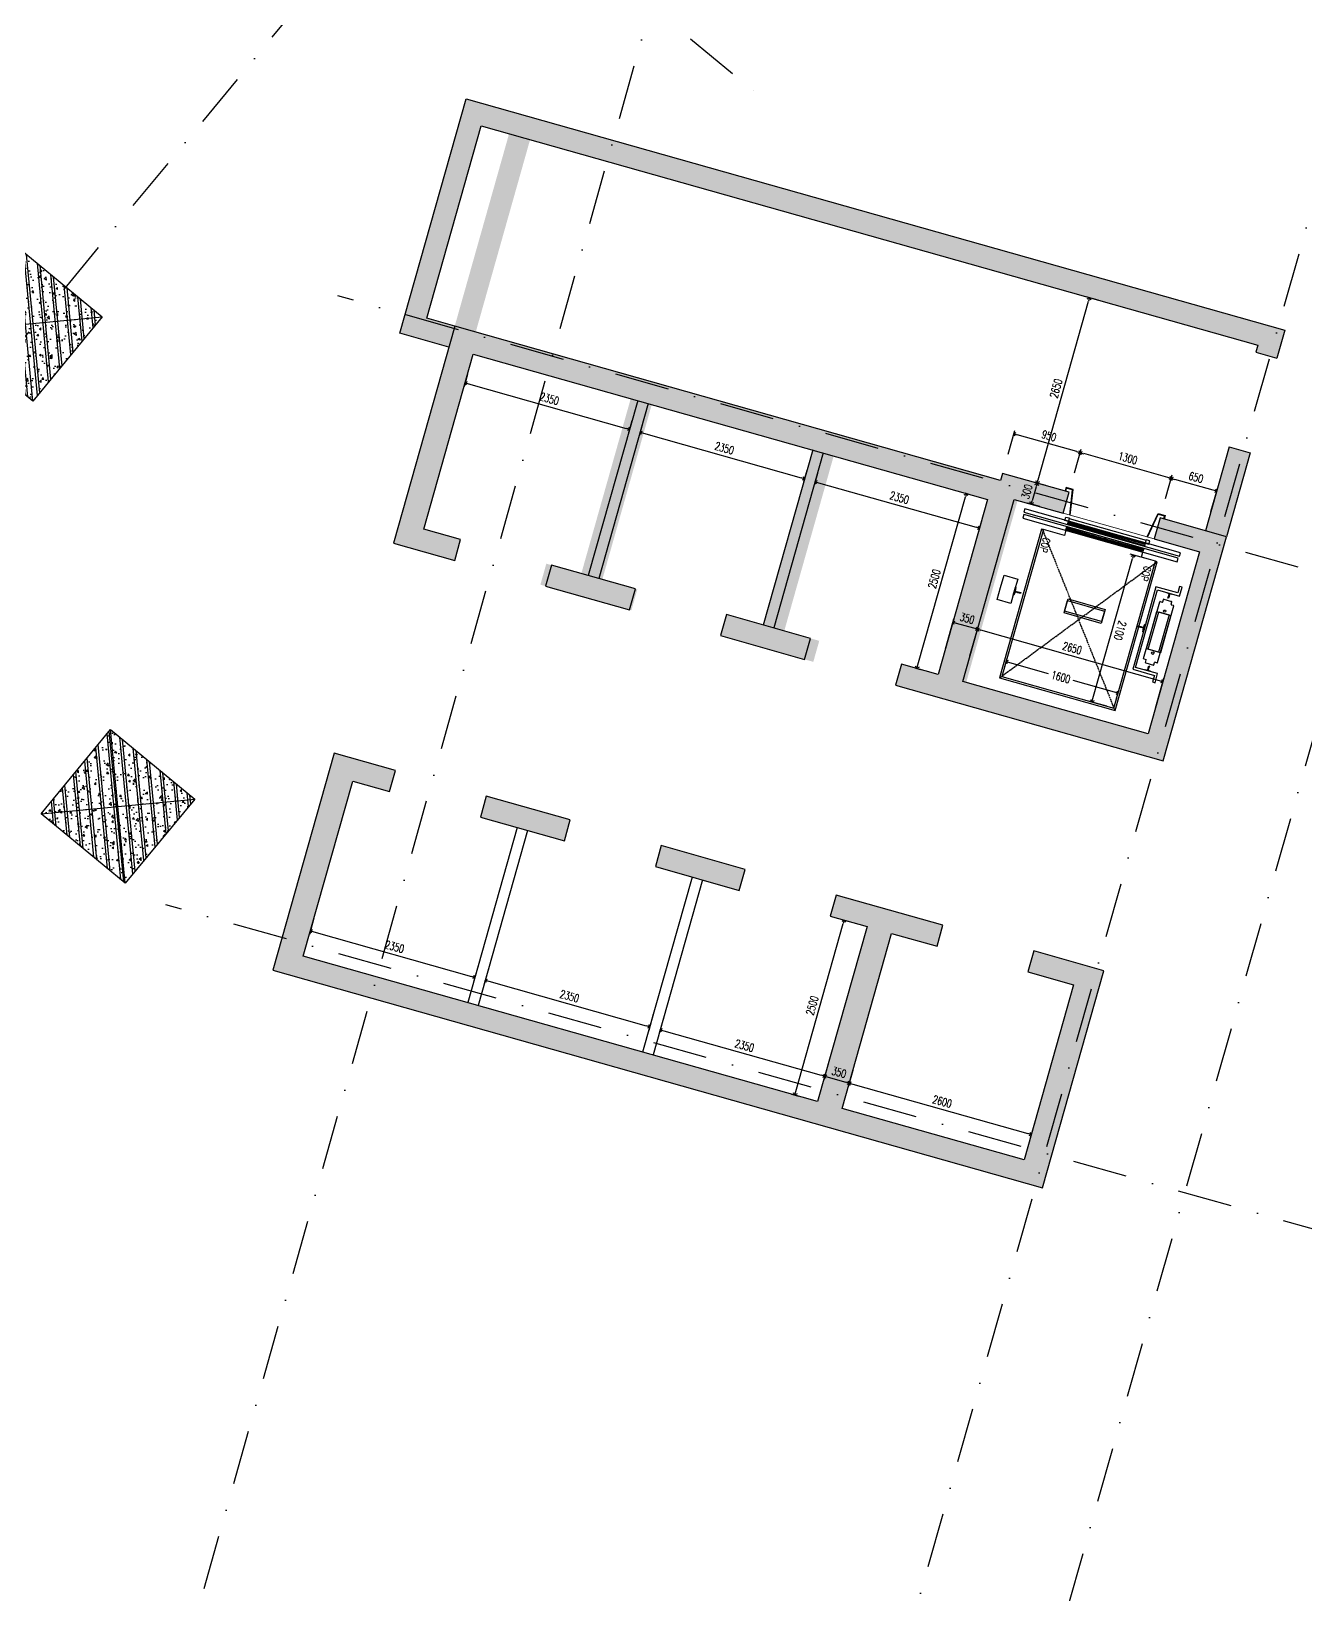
# Model space of a CAD drawing. Header units: millimetres. Extents: x -1283650 to 1283415, y -588847 to 435139.
# Drawn here: x -63364 to -45838, y 86810 to 108302 of the extents above; entities that cross this region are included whole.
import ezdxf
from ezdxf.enums import TextEntityAlignment as Align

# ---------------------------------------------------------------- set-up
doc = ezdxf.new("R2010")
doc.units = ezdxf.units.MM
doc.header["$MEASUREMENT"] = 0
for name, pattern in [('ACAD_ISO02W100', [15, 12, -3]), ('DASHDOT', [1, 0.5, -0.25, 0, -0.25]), ('HIDDEN', [0.375, 0.25, -0.125])]:
    doc.linetypes.add(name, pattern=pattern)
doc.layers.get('Defpoints').update_dxf_attribs({"color": 5})
for name, color, linetype in [('KC-Betong', 6, 'Continuous'), ('KT-Luoi truc South Tower', 8, 'DASHDOT'), ('KT-Noi that', 36, 'Continuous'), ('KT-Thay', 7, 'Continuous'), ('ST_MBDV Cot vach 220805$0$AUDIT_I_220805193045-1', 50, 'Continuous'), ('thang may block', 36, 'Continuous')]:
    doc.layers.add(name, color=color, linetype=linetype)
doc.layers.add('KT-Net manh', color=251, linetype='Continuous', lineweight=13)
doc.layers.add('KT-Vat lieu', color=250, linetype='Continuous', lineweight=9)
doc.styles.add('ROMANS', font='ROMANS.SHX')
doc.styles.add('xref.N.Cot vach tang N2$0$DIM', font='vnsimli.shx', dxfattribs={"width": 0.7})
doc.dimstyles.new('xref.N.Cot vach tang N2$0$CCU 1-100 A1', dxfattribs={"dimscale": 100, "dimtxt": 2.2, "dimasz": 1, "dimexe": 1, "dimexo": 0, "dimgap": 1, "dimtad": 1, "dimdec": 0, "dimdsep": 46, "dimtxsty": 'xref.N.Cot vach tang N2$0$DIM', "dimblk1": 'xref.N.Cot vach tang N2$0$_ARCHTICK', "dimblk2": 'xref.N.Cot vach tang N2$0$_ARCHTICK', "dimsah": 1, "dimcen": 0, "dimdle": 1, "dimclrd": 256, "dimclre": 256, "dimclrt": 31, "dimadec": 0, "dimazin": 0, "dimtfac": 1, "dimtdec": 0, "dimtix": 1, "dimtmove": 2, "dimatfit": 3, "dimldrblk": 'xref.N.Cot vach tang N2$0$_ARCHTICK', "dimfxl": 8, "dimtolj": 1, "dimarcsym": 0})
pattern_1 = [(50, (550, 1550), (286.904, -25.1), [30, -330]), (355, (550, 1550), (-55.5, 300.877), [24, -264]), (100.451, (573.9, 1547.9), (231.404, 275.776), [25.496, -280.457]), (46.184, (550, 1630), (426.896, -66.21), [45, -495]), (96.636, (585.57, 1624.5), (373.865, 389.65), [38.244, -420.685]), (351.184, (550, 1630), (373.865, 389.65), [36, -396]), (21, (590, 1610), (238.763, -161.048), [30, -330]), (326, (590, 1610), (97.326, 290.06), [24, -264]), (71.451, (609.9, 1596.58), (336.09, 129.012), [25.496, -280.457]), (37.5, (550, 1550), (4.864, 133.1575), [0, -260.8, 0, -268, 0, -265]), (7.5, (550, 1550), (105.228, 157.765), [0, -152.8, 0, -254.8, 0, -101]), (327.5, (460.8, 1550), (213.529, -9.022), [0, -100, 0, -312, 0, -414]), (317.5, (420.8, 1550), (233.274, 40.042), [0, -130, 0, -207.2, 0, -294]), (45, (550, 1550), (-120.208, 120.208), []), (45, (550, 1599), (-120.208, 120.208), [])]

# ---------------------------------------------------------------- blocks, each defined once
blk = doc.blocks.new('*U203')
h = blk.add_hatch()
h.set_pattern_fill('VATLIEU04', color=250, scale=40, style=0, pattern_type=2)
h.set_pattern_definition(pattern_1)
h.paths.add_polyline_path([(-475, -475), (1025, -475), (1025, 1025), (-475, 1025)])
at = {"color": 6, "ltscale": 0.25}
blk.add_lwpolyline([(-475, -475), (1025, -475), (1025, 1025), (-475, 1025)], close=True, dxfattribs=at)
at = {"layer": 'Defpoints', "linetype": 'ByBlock', "ltscale": 30}
for p, q in [((1025, -475), (-475, 1025)), ((-475, -475), (1025, 1025))]:
    blk.add_line(p, q, dxfattribs=at)
blk = doc.blocks.new('*U211')
h = blk.add_hatch()
h.set_pattern_fill('VATLIEU04', color=250, scale=40, style=0, pattern_type=2)
h.set_pattern_definition(pattern_1)
h.paths.add_polyline_path([(-475, -475), (1025, -475), (1025, 1025), (-475, 1025)])
at = {"color": 6, "ltscale": 0.25}
blk.add_lwpolyline([(-475, -475), (1025, -475), (1025, 1025), (-475, 1025)], close=True, dxfattribs=at)
at = {"layer": 'Defpoints', "linetype": 'ByBlock', "ltscale": 30}
for p, q in [((1025, -475), (-475, 1025)), ((-475, -475), (1025, 1025))]:
    blk.add_line(p, q, dxfattribs=at)
blk = doc.blocks.new('xref.N.Cot vach tang N2$0$_Open90')
at = {"color": 0, "linetype": 'ByBlock', "lineweight": -2}
for p, q in [((0, 0), (-1, 0)), ((-0.5, 0.5), (0, 0)), ((0, 0), (-0.5, -0.5))]:
    blk.add_line(p, q, dxfattribs=at)
blk = doc.blocks.new('*D19')
at = {"layer": 'Defpoints', "color": 0, "transparency": 16777216}
for p in [(-424, -515), (-353, -515), (-353, -2115)]:
    blk.add_point(p, dxfattribs=at)
at = {"layer": 'KT-Noi that', "color": 5, "transparency": 16777216}
for p, q in [((-353, -515), (-474, -515)), ((-424, -565), (-424, -1155)), ((-424, -2065), (-424, -1512)), ((-353, -2115), (-474, -2115))]:
    blk.add_line(p, q, dxfattribs=at)
at = {"layer": 'KT-Noi that', "color": 5, "transparency": 16777216, "xscale": 50, "yscale": 50, "zscale": 50}
for p, rotation in [((-424, -515), 90), ((-424, -2115), 270)]:
    blk.add_blockref('xref.N.Cot vach tang N2$0$_Open90', p, dxfattribs=dict(at, rotation=rotation))
at = {"layer": 'KT-Noi that', "color": 5, "transparency": 16777216, "insert": (-424, -1333), "char_height": 110, "attachment_point": 5, "rotation": 90, "style": 'xref.N.Cot vach tang N2$0$DIM'}
blk.add_mtext('\\A1;1600', dxfattribs=at)
blk = doc.blocks.new('xref.N.Cot vach tang N2$0$_ARCHTICK')
at = {"color": 0, "linetype": 'ByBlock', "const_width": 0.15}
blk.add_lwpolyline([(-0.5, -0.5), (0.5, 0.5)], dxfattribs=at)
blk = doc.blocks.new('*D20')
at = {"layer": 'Defpoints', "color": 0, "transparency": 16777216}
for p in [(-2310, -615), (-210, -615), (-2310, -827)]:
    blk.add_point(p, dxfattribs=at)
at = {"layer": 'KT-Noi that', "color": 5, "transparency": 16777216}
for p, q in [((-2310, -615), (-2310, -877)), ((-210, -615), (-210, -877)), ((-260, -827), (-2260, -827))]:
    blk.add_line(p, q, dxfattribs=at)
at = {"layer": 'KT-Noi that', "color": 5, "transparency": 16777216, "xscale": 50, "yscale": 50, "zscale": 50, "rotation": 180.0000000004168}
blk.add_blockref('xref.N.Cot vach tang N2$0$_Open90', (-2310, -827), dxfattribs=at)
at = {"layer": 'KT-Noi that', "color": 5, "transparency": 16777216, "xscale": 50, "yscale": 50, "zscale": 50}
blk.add_blockref('xref.N.Cot vach tang N2$0$_Open90', (-210, -827), dxfattribs=at)
at = {"layer": 'KT-Noi that', "color": 5, "transparency": 16777216, "insert": (-1260, -722), "char_height": 110, "attachment_point": 5, "style": 'xref.N.Cot vach tang N2$0$DIM'}
blk.add_mtext('\\A1;2100', dxfattribs=at)
blk = doc.blocks.new('*D361')
at = {"layer": 'Defpoints', "color": 5, "transparency": 16777216}
for p, q in [((-50456, 99715), (-50339, 100130)), ((-47851, 99374), (-50305, 100068)), ((-47906, 98995), (-47789, 99409))]:
    blk.add_line(p, q, dxfattribs=at)
at = {"layer": 'Defpoints', "color": 0, "transparency": 16777216}
for p in [(-50353, 100081), (-50456, 99715), (-47906, 98995)]:
    blk.add_point(p, dxfattribs=at)
at = {"layer": 'Defpoints', "color": 5, "transparency": 16777216, "xscale": 50, "yscale": 50, "zscale": 50}
for p, rotation in [((-50353, 100081), 164.2212266760488), ((-47803, 99361), 344.2212266760487)]:
    blk.add_blockref('xref.N.Cot vach tang N2$0$_Open90', p, dxfattribs=dict(at, rotation=rotation))
at = {"layer": 'Defpoints', "color": 5, "transparency": 16777216, "insert": (-49049, 99822), "char_height": 110, "attachment_point": 5, "rotation": 344.2212, "style": 'xref.N.Cot vach tang N2$0$DIM'}
blk.add_mtext('\\A1;2650', dxfattribs=at)
blk = doc.blocks.new('*D362')
at = {"layer": 'Defpoints', "color": 5, "transparency": 16777216}
for p, q in [((-50793, 99811), (-50676, 100225)), ((-50401, 100095), (-50641, 100163)), ((-50456, 99715), (-50339, 100130))]:
    blk.add_line(p, q, dxfattribs=at)
at = {"layer": 'Defpoints', "color": 0, "transparency": 16777216}
for p in [(-50690, 100177), (-50793, 99811), (-50456, 99715)]:
    blk.add_point(p, dxfattribs=at)
at = {"layer": 'Defpoints', "color": 5, "transparency": 16777216, "xscale": 50, "yscale": 50, "zscale": 50}
for p, rotation in [((-50690, 100177), 164.2212266760488), ((-50353, 100081), 344.2212266760487)]:
    blk.add_blockref('xref.N.Cot vach tang N2$0$_Open90', p, dxfattribs=dict(at, rotation=rotation))
at = {"layer": 'Defpoints', "color": 5, "transparency": 16777216, "insert": (-50493, 100230), "char_height": 110, "attachment_point": 5, "rotation": 344.2212, "style": 'xref.N.Cot vach tang N2$0$DIM'}
blk.add_mtext('\\A1;350', dxfattribs=at)
blk = doc.blocks.new('*D363')
at = {"layer": 'Defpoints', "color": 5, "transparency": 16777216}
for p, q in [((-49932, 102490), (-49840, 102816)), ((-48987, 102523), (-49805, 102754)), ((-49018, 102232), (-48926, 102557))]:
    blk.add_line(p, q, dxfattribs=at)
at = {"layer": 'Defpoints', "color": 0, "transparency": 16777216}
for p in [(-49853, 102768), (-49932, 102490), (-49018, 102232)]:
    blk.add_point(p, dxfattribs=at)
at = {"layer": 'Defpoints', "color": 5, "transparency": 16777216, "xscale": 50, "yscale": 50, "zscale": 50}
for p, rotation in [((-49853, 102768), 164.2212266824888), ((-48939, 102509), 344.2212266824889)]:
    blk.add_blockref('xref.N.Cot vach tang N2$0$_Open90', p, dxfattribs=dict(at, rotation=rotation))
at = {"layer": 'Defpoints', "color": 5, "transparency": 16777216, "insert": (-49368, 102740), "char_height": 110, "attachment_point": 5, "rotation": 344.2212, "style": 'xref.N.Cot vach tang N2$0$DIM'}
blk.add_mtext('\\A1;950', dxfattribs=at)
blk = doc.blocks.new('*D364')
at = {"layer": 'Defpoints', "color": 5, "transparency": 16777216}
for p, q in [((-49518, 102138), (-48825, 104592)), ((-48691, 104606), (-48859, 104653)), ((-49412, 102056), (-49580, 102103))]:
    blk.add_line(p, q, dxfattribs=at)
at = {"layer": 'Defpoints', "color": 0, "transparency": 16777216}
for p in [(-48811, 104640), (-48691, 104606), (-49412, 102056)]:
    blk.add_point(p, dxfattribs=at)
at = {"layer": 'Defpoints', "color": 5, "transparency": 16777216, "xscale": 50, "yscale": 50, "zscale": 50}
for p, rotation in [((-48811, 104640), 74.22122668242307), ((-49532, 102090), 254.221226682423)]:
    blk.add_blockref('xref.N.Cot vach tang N2$0$_Open90', p, dxfattribs=dict(at, rotation=rotation))
at = {"layer": 'Defpoints', "color": 5, "transparency": 16777216, "insert": (-49272, 103393), "char_height": 110, "attachment_point": 5, "rotation": 74.2212, "style": 'xref.N.Cot vach tang N2$0$DIM'}
blk.add_mtext('\\A1;2650', dxfattribs=at)
blk = doc.blocks.new('*D296')
at = {"layer": 'Defpoints', "color": 5, "transparency": 16777216}
for p, q in [((-49412, 102056), (-49580, 102103)), ((-49545, 102041), (-49600, 101849)), ((-49493, 101767), (-49661, 101814))]:
    blk.add_line(p, q, dxfattribs=at)
at = {"layer": 'Defpoints', "color": 0, "transparency": 16777216}
for p in [(-49412, 102056), (-49613, 101801), (-49493, 101767)]:
    blk.add_point(p, dxfattribs=at)
at = {"layer": 'Defpoints', "color": 5, "transparency": 16777216, "xscale": 50, "yscale": 50, "zscale": 50}
for p, rotation in [((-49532, 102090), 74.22122668242307), ((-49613, 101801), 254.221226682423)]:
    blk.add_blockref('xref.N.Cot vach tang N2$0$_Open90', p, dxfattribs=dict(at, rotation=rotation))
at = {"layer": 'Defpoints', "color": 5, "transparency": 16777216, "insert": (-49673, 101974), "char_height": 110, "attachment_point": 5, "rotation": 74.2212, "style": 'xref.N.Cot vach tang N2$0$DIM'}
blk.add_mtext('\\A1;300', dxfattribs=at)
blk = doc.blocks.new('*D297')
at = {"layer": 'Defpoints', "color": 5, "transparency": 16777216}
for p, q in [((-47767, 101878), (-47675, 102204)), ((-47111, 101993), (-47640, 102142)), ((-47141, 101701), (-47049, 102027))]:
    blk.add_line(p, q, dxfattribs=at)
at = {"layer": 'Defpoints', "color": 0, "transparency": 16777216}
for p in [(-47688, 102156), (-47767, 101878), (-47141, 101701)]:
    blk.add_point(p, dxfattribs=at)
at = {"layer": 'Defpoints', "color": 5, "transparency": 16777216, "xscale": 50, "yscale": 50, "zscale": 50}
for p, rotation in [((-47688, 102156), 164.2212266824888), ((-47063, 101979), 344.2212266824889)]:
    blk.add_blockref('xref.N.Cot vach tang N2$0$_Open90', p, dxfattribs=dict(at, rotation=rotation))
at = {"layer": 'Defpoints', "color": 5, "transparency": 16777216, "insert": (-47347, 102169), "char_height": 110, "attachment_point": 5, "rotation": 344.2212, "style": 'xref.N.Cot vach tang N2$0$DIM'}
blk.add_mtext('\\A1;650', dxfattribs=at)
blk = doc.blocks.new('*D298')
at = {"layer": 'Defpoints', "color": 5, "transparency": 16777216}
for p, q in [((-49018, 102232), (-48926, 102557)), ((-47736, 102169), (-48891, 102496)), ((-47767, 101878), (-47675, 102204))]:
    blk.add_line(p, q, dxfattribs=at)
at = {"layer": 'Defpoints', "color": 0, "transparency": 16777216}
for p in [(-48939, 102509), (-49018, 102232), (-47767, 101878)]:
    blk.add_point(p, dxfattribs=at)
at = {"layer": 'Defpoints', "color": 5, "transparency": 16777216, "xscale": 50, "yscale": 50, "zscale": 50}
for p, rotation in [((-48939, 102509), 164.2212266824888), ((-47688, 102156), 344.2212266824889)]:
    blk.add_blockref('xref.N.Cot vach tang N2$0$_Open90', p, dxfattribs=dict(at, rotation=rotation))
at = {"layer": 'Defpoints', "color": 5, "transparency": 16777216, "insert": (-48285, 102434), "char_height": 110, "attachment_point": 5, "rotation": 344.2212, "style": 'xref.N.Cot vach tang N2$0$DIM'}
blk.add_mtext('\\A1;1300', dxfattribs=at)
blk = doc.blocks.new('*D386')
at = {"layer": 'Defpoints', "color": 5, "transparency": 16777216}
for p, q in [((-59477, 96108), (-59539, 95887)), ((-59478, 95922), (-57312, 95310)), ((-57215, 95469), (-57278, 95248))]:
    blk.add_line(p, q, dxfattribs=at)
at = {"layer": 'Defpoints', "color": 0, "transparency": 16777216}
for p in [(-59477, 96108), (-57215, 95469), (-57264, 95296)]:
    blk.add_point(p, dxfattribs=at)
at = {"layer": 'Defpoints', "color": 5, "transparency": 16777216, "xscale": 50, "yscale": 50, "zscale": 50}
for p, rotation in [((-59526, 95935), 164.2212196862872), ((-57264, 95296), 344.2212196862872)]:
    blk.add_blockref('xref.N.Cot vach tang N2$0$_Open90', p, dxfattribs=dict(at, rotation=rotation))
at = {"layer": 'Defpoints', "color": 5, "transparency": 16777216, "insert": (-58367, 95717), "char_height": 110, "attachment_point": 5, "rotation": 344.2212, "style": 'xref.N.Cot vach tang N2$0$DIM'}
blk.add_mtext('\\A1;2350', dxfattribs=at)
blk = doc.blocks.new('*D387')
at = {"layer": 'Defpoints', "color": 5, "transparency": 16777216}
for p, q in [((-57071, 95429), (-57134, 95207)), ((-57072, 95242), (-54907, 94630)), ((-54810, 94789), (-54872, 94568))]:
    blk.add_line(p, q, dxfattribs=at)
at = {"layer": 'Defpoints', "color": 0, "transparency": 16777216}
for p in [(-57071, 95429), (-54810, 94789), (-54859, 94617)]:
    blk.add_point(p, dxfattribs=at)
at = {"layer": 'Defpoints', "color": 5, "transparency": 16777216, "xscale": 50, "yscale": 50, "zscale": 50}
for p, rotation in [((-57120, 95256), 164.2212196850443), ((-54859, 94617), 344.2212196850443)]:
    blk.add_blockref('xref.N.Cot vach tang N2$0$_Open90', p, dxfattribs=dict(at, rotation=rotation))
at = {"layer": 'Defpoints', "color": 5, "transparency": 16777216, "insert": (-55961, 95037), "char_height": 110, "attachment_point": 5, "rotation": 344.2212, "style": 'xref.N.Cot vach tang N2$0$DIM'}
blk.add_mtext('\\A1;2350', dxfattribs=at)
blk = doc.blocks.new('*D388')
at = {"layer": 'Defpoints', "color": 5, "transparency": 16777216}
for p, q in [((-54665, 94749), (-54728, 94528)), ((-54666, 94562), (-52501, 93950)), ((-52404, 94110), (-52466, 93889))]:
    blk.add_line(p, q, dxfattribs=at)
at = {"layer": 'Defpoints', "color": 0, "transparency": 16777216}
for p in [(-54665, 94749), (-52453, 93937), (-52404, 94110)]:
    blk.add_point(p, dxfattribs=at)
at = {"layer": 'Defpoints', "color": 5, "transparency": 16777216, "xscale": 50, "yscale": 50, "zscale": 50}
for p, rotation in [((-54714, 94576), 164.2212196850443), ((-52453, 93937), 344.2212196850443)]:
    blk.add_blockref('xref.N.Cot vach tang N2$0$_Open90', p, dxfattribs=dict(at, rotation=rotation))
at = {"layer": 'Defpoints', "color": 5, "transparency": 16777216, "insert": (-53555, 94357), "char_height": 110, "attachment_point": 5, "rotation": 344.2212, "style": 'xref.N.Cot vach tang N2$0$DIM'}
blk.add_mtext('\\A1;2350', dxfattribs=at)
blk = doc.blocks.new('*D389')
at = {"layer": 'Defpoints', "color": 5, "transparency": 16777216}
for p, q in [((-52404, 94110), (-52466, 93889)), ((-52405, 93923), (-52164, 93855)), ((-52067, 94015), (-52130, 93793))]:
    blk.add_line(p, q, dxfattribs=at)
at = {"layer": 'Defpoints', "color": 0, "transparency": 16777216}
for p in [(-52404, 94110), (-52067, 94015), (-52116, 93842)]:
    blk.add_point(p, dxfattribs=at)
at = {"layer": 'Defpoints', "color": 5, "transparency": 16777216, "xscale": 50, "yscale": 50, "zscale": 50}
for p, rotation in [((-52453, 93937), 164.2212196850443), ((-52116, 93842), 344.2212196850443)]:
    blk.add_blockref('xref.N.Cot vach tang N2$0$_Open90', p, dxfattribs=dict(at, rotation=rotation))
at = {"layer": 'Defpoints', "color": 5, "transparency": 16777216, "insert": (-52256, 93990), "char_height": 110, "attachment_point": 5, "rotation": 344.2212, "style": 'xref.N.Cot vach tang N2$0$DIM'}
blk.add_mtext('\\A1;350', dxfattribs=at)
blk = doc.blocks.new('*D390')
at = {"layer": 'Defpoints', "color": 5, "transparency": 16777216}
for p, q in [((-52067, 94015), (-52130, 93793)), ((-52068, 93828), (-49662, 93148)), ((-49565, 93307), (-49628, 93086))]:
    blk.add_line(p, q, dxfattribs=at)
at = {"layer": 'Defpoints', "color": 0, "transparency": 16777216}
for p in [(-52067, 94015), (-49565, 93307), (-49614, 93135)]:
    blk.add_point(p, dxfattribs=at)
at = {"layer": 'Defpoints', "color": 5, "transparency": 16777216, "xscale": 50, "yscale": 50, "zscale": 50}
for p, rotation in [((-52116, 93842), 164.2212196850443), ((-49614, 93135), 344.2212196850443)]:
    blk.add_blockref('xref.N.Cot vach tang N2$0$_Open90', p, dxfattribs=dict(at, rotation=rotation))
at = {"layer": 'Defpoints', "color": 5, "transparency": 16777216, "insert": (-50836, 93589), "char_height": 110, "attachment_point": 5, "rotation": 344.2212, "style": 'xref.N.Cot vach tang N2$0$DIM'}
blk.add_mtext('\\A1;2600', dxfattribs=at)
blk = doc.blocks.new('*D391')
at = {"layer": 'Defpoints', "color": 5, "transparency": 16777216}
for p, q in [((-52229, 96097), (-52135, 96071)), ((-52850, 93727), (-52197, 96036)), ((-52909, 93691), (-52815, 93665))]:
    blk.add_line(p, q, dxfattribs=at)
at = {"layer": 'Defpoints', "color": 0, "transparency": 16777216}
for p in [(-52229, 96097), (-52184, 96084), (-52909, 93691)]:
    blk.add_point(p, dxfattribs=at)
at = {"layer": 'Defpoints', "color": 5, "transparency": 16777216, "xscale": 50, "yscale": 50, "zscale": 50}
for p, rotation in [((-52184, 96084), 74.22121954764907), ((-52863, 93679), 254.2212195476491)]:
    blk.add_blockref('xref.N.Cot vach tang N2$0$_Open90', p, dxfattribs=dict(at, rotation=rotation))
at = {"layer": 'Defpoints', "color": 5, "transparency": 16777216, "insert": (-52625, 94910), "char_height": 110, "attachment_point": 5, "rotation": 74.2212, "style": 'xref.N.Cot vach tang N2$0$DIM'}
blk.add_mtext('\\A1;2500', dxfattribs=at)
blk = doc.blocks.new('*D392')
at = {"layer": 'Defpoints', "color": 5, "transparency": 16777216}
for p, q in [((-51172, 99591), (-50519, 101901)), ((-50525, 101955), (-50457, 101935)), ((-51205, 99549), (-51137, 99530))]:
    blk.add_line(p, q, dxfattribs=at)
at = {"layer": 'Defpoints', "color": 0, "transparency": 16777216}
for p in [(-50525, 101955), (-50505, 101949), (-51205, 99549)]:
    blk.add_point(p, dxfattribs=at)
at = {"layer": 'Defpoints', "color": 5, "transparency": 16777216, "xscale": 50, "yscale": 50, "zscale": 50}
for p, rotation in [((-50505, 101949), 74.2212204071549), ((-51185, 99543), 254.2212204071549)]:
    blk.add_blockref('xref.N.Cot vach tang N2$0$_Open90', p, dxfattribs=dict(at, rotation=rotation))
at = {"layer": 'Defpoints', "color": 5, "transparency": 16777216, "insert": (-50946, 100775), "char_height": 110, "attachment_point": 5, "rotation": 74.2212, "style": 'xref.N.Cot vach tang N2$0$DIM'}
blk.add_mtext('\\A1;2500', dxfattribs=at)
blk = doc.blocks.new('*D393')
at = {"layer": 'Defpoints', "color": 5, "transparency": 16777216}
for p, q in [((-52553, 102225), (-52599, 102061)), ((-52537, 102096), (-50372, 101484)), ((-50291, 101586), (-50338, 101422))]:
    blk.add_line(p, q, dxfattribs=at)
at = {"layer": 'Defpoints', "color": 0, "transparency": 16777216}
for p in [(-52553, 102225), (-50324, 101470), (-50291, 101586)]:
    blk.add_point(p, dxfattribs=at)
at = {"layer": 'Defpoints', "color": 5, "transparency": 16777216, "xscale": 50, "yscale": 50, "zscale": 50}
for p, rotation in [((-52585, 102109), 164.2212196862868), ((-50324, 101470), 344.2212196862868)]:
    blk.add_blockref('xref.N.Cot vach tang N2$0$_Open90', p, dxfattribs=dict(at, rotation=rotation))
at = {"layer": 'Defpoints', "color": 5, "transparency": 16777216, "insert": (-51426, 101891), "char_height": 110, "attachment_point": 5, "rotation": 344.2212, "style": 'xref.N.Cot vach tang N2$0$DIM'}
blk.add_mtext('\\A1;2350', dxfattribs=at)
blk = doc.blocks.new('*D394')
at = {"layer": 'Defpoints', "color": 5, "transparency": 16777216}
for p, q in [((-54959, 102904), (-55005, 102741)), ((-54943, 102775), (-52778, 102164)), ((-52697, 102265), (-52743, 102102))]:
    blk.add_line(p, q, dxfattribs=at)
at = {"layer": 'Defpoints', "color": 0, "transparency": 16777216}
for p in [(-54959, 102904), (-52730, 102150), (-52697, 102265)]:
    blk.add_point(p, dxfattribs=at)
at = {"layer": 'Defpoints', "color": 5, "transparency": 16777216, "xscale": 50, "yscale": 50, "zscale": 50}
for p, rotation in [((-54991, 102789), 164.2212196862853), ((-52730, 102150), 344.2212196862852)]:
    blk.add_blockref('xref.N.Cot vach tang N2$0$_Open90', p, dxfattribs=dict(at, rotation=rotation))
at = {"layer": 'Defpoints', "color": 5, "transparency": 16777216, "insert": (-53832, 102571), "char_height": 110, "attachment_point": 5, "rotation": 344.2212, "style": 'xref.N.Cot vach tang N2$0$DIM'}
blk.add_mtext('\\A1;2350', dxfattribs=at)
blk = doc.blocks.new('*D395')
at = {"layer": 'Defpoints', "color": 5, "transparency": 16777216}
for p, q in [((-57364, 103584), (-57411, 103421)), ((-57349, 103455), (-55184, 102843)), ((-55103, 102945), (-55149, 102782))]:
    blk.add_line(p, q, dxfattribs=at)
at = {"layer": 'Defpoints', "color": 0, "transparency": 16777216}
for p in [(-57364, 103584), (-55136, 102830), (-55103, 102945)]:
    blk.add_point(p, dxfattribs=at)
at = {"layer": 'Defpoints', "color": 5, "transparency": 16777216, "xscale": 50, "yscale": 50, "zscale": 50}
for p, rotation in [((-57397, 103469), 164.2212196862868), ((-55136, 102830), 344.2212196862868)]:
    blk.add_blockref('xref.N.Cot vach tang N2$0$_Open90', p, dxfattribs=dict(at, rotation=rotation))
at = {"layer": 'Defpoints', "color": 5, "transparency": 16777216, "insert": (-56238, 103250), "char_height": 110, "attachment_point": 5, "rotation": 344.2212, "style": 'xref.N.Cot vach tang N2$0$DIM'}
blk.add_mtext('\\A1;2350', dxfattribs=at)
blk = doc.blocks.new('TMCC')
at = {"layer": 'KT-Net manh'}
blk.add_line((-2600, -1915), (-2600, -615), dxfattribs=at)
at = {"layer": 'KT-Noi that', "linetype": 'Continuous', "ltscale": 2}
for p, q in [((-1938.3, -164.7), (-1932.3, -167.3)), ((-1938.3, -247.2), (-1938.3, -164.7)), ((-1932.3, -167.3), (-1930.1, -202.2)), ((-1930.1, -209.8), (-1932.3, -244.8)), ((-1930.1, -202.2), (-1905.4, -202.2)), ((-1905.4, -209.8), (-1930.1, -209.8)), ((-1905.4, -202.2), (-1895.4, -202)), ((-1895.4, -210.5), (-1905.4, -209.8)), ((-1895.4, -202), (-1870, -201.5)), ((-1870, -210.5), (-1895.4, -210.5)), ((-1870, -201.5), (-1870, -210.5)), ((-1839.3, -261.4), (-1839.3, -150.6)), ((-1798.8, -146), (-1834.7, -146)), ((-1794.2, -141.4), (-1794.2, -110.6)), ((-978.4, -106), (-1789.6, -106)), ((-1652, -306), (-1652, -106)), ((-1652, -106), (-1118, -106)), ((-1652, -281), (-1652, -131)), ((-1652, -131), (-1118, -131)), ((-1118, -106), (-1118, -306)), ((-1118, -131), (-1118, -281)), ((-973.8, -141.4), (-973.8, -110.6)), ((-933.9, -146), (-969.2, -146)), ((-929.3, -261.4), (-929.3, -150.6)), ((-900, -210.5), (-900, -201.5)), ((-900, -201.5), (-874.6, -201.5)), ((-874.6, -210), (-900, -210.5)), ((-874.6, -201.5), (-864.6, -202.2)), ((-864.6, -209.8), (-874.6, -210)), ((-864.6, -202.2), (-840, -202.2)), ((-840, -209.8), (-864.6, -209.8)), ((-840, -202.2), (-837.8, -167.3)), ((-837.8, -244.8), (-840, -209.8)), ((-837.8, -167.3), (-831.8, -164.7)), ((-831.8, -164.7), (-831.8, -247.2)), ((-2515, -215), (-2515, -2440)), ((-2465, -215), (-2515, -215)), ((-2465, -2440), (-2465, -215)), ((-1932.3, -244.8), (-1938.3, -247.2)), ((-1798.8, -266), (-1834.7, -266)), ((-1794.2, -301.4), (-1794.2, -270.6)), ((-978.4, -306), (-1789.6, -306)), ((-1118, -281), (-1652, -281)), ((-1118, -306), (-1652, -306)), ((-1439.5, -419), (-1442, -411)), ((-1442, -411), (-1328, -411)), ((-1390, -423), (-1439.5, -419)), ((-1390, -452), (-1390, -423)), ((-1330.5, -419), (-1380, -423)), ((-1380, -423), (-1380, -452)), ((-1328, -411), (-1330.5, -419)), ((-973.8, -301.4), (-973.8, -270.6)), ((-933.9, -266), (-969.2, -266)), ((-831.8, -247.2), (-837.8, -244.8)), ((-185, -490), (-2310, -490)), ((-2310, -490), (-2310, -515)), ((-210, -515), (-2310, -515)), ((-2310, -515), (-2310, -715)), ((-1393, -462), (-1390, -452)), ((-1393, -500), (-1393, -462)), ((-1377, -500), (-1393, -500)), ((-1380, -452), (-1377, -462)), ((-1377, -462), (-1377, -500)), ((-210, -2115), (-210, -515)), ((-185, -2140), (-185, -490)), ((-2510, -665), (-2560, -665)), ((-2560, -665), (-2560, -715)), ((-2560, -715), (-2510, -715)), ((-2555, -1815), (-2555, -715)), ((-2510, -715), (-2510, -665)), ((-2310, -715), (-2385, -715)), ((-1485, -1000), (-1285, -1000)), ((-1485, -1530), (-1485, -1000)), ((-1460, -1000), (-1310, -1000)), ((-1460, -1530), (-1460, -1000)), ((-1310, -1000), (-1310, -1530)), ((-1285, -1000), (-1285, -1530)), ((-1285, -1530), (-1485, -1530)), ((-1310, -1530), (-1460, -1530)), ((-2560, -1865), (-2560, -1815)), ((-2560, -1815), (-2510, -1815)), ((-2510, -1865), (-2560, -1865)), ((-2510, -1815), (-2510, -1865)), ((-2385, -1815), (-2310, -1815)), ((-2310, -1815), (-2310, -2115)), ((-2310, -2115), (-210, -2115)), ((-2310, -2115), (-2310, -2140)), ((-2310, -2140), (-185, -2140)), ((-1442, -2269), (-1439.5, -2261)), ((-1328, -2269), (-1442, -2269)), ((-1439.5, -2261), (-1390, -2257)), ((-1393, -2218), (-1393, -2180)), ((-1393, -2180), (-1377, -2180)), ((-1390, -2228), (-1393, -2218)), ((-1390, -2257), (-1390, -2228)), ((-1377, -2218), (-1380, -2228)), ((-1380, -2228), (-1380, -2257)), ((-1380, -2257), (-1330.5, -2261)), ((-1377, -2180), (-1377, -2218)), ((-1330.5, -2261), (-1328, -2269)), ((-2515, -2440), (-2465, -2440))]:
    blk.add_line(p, q, dxfattribs=at)
at = {"layer": 'KT-Noi that', "linetype": 'ACAD_ISO02W100', "ltscale": 2}
for p, q in [((-185, -490), (-2310, -2127.5)), ((-185, -2140), (-2310, -490))]:
    blk.add_line(p, q, dxfattribs=at)
at = {"layer": 'KT-Noi that', "linetype": 'Continuous', "ltscale": 2}
for points in [[(-1385, -411), (-796.8, -411), (-796.8, -100), (-701.8, -100), (-701.8, -65), (-831.8, -65), (-831.8, -381), (-1385, -381), (-1938.3, -381), (-1938.3, -65), (-2068.3, -65), (-2068.3, -100), (-1973.3, -100), (-1973.3, -411), (-1385, -411)], [(-2385, -2430), (-2385, -225), (-2435, -225), (-2435, -2430)], [(-2510, -715), (-2465, -715), (-2465, -1265), (-2510, -1265)], [(-2435, -715), (-2390, -715), (-2390, -1265), (-2435, -1265)], [(-2510, -1265), (-2465, -1265), (-2465, -1815), (-2510, -1815)], [(-2435, -1265), (-2390, -1265), (-2390, -1815), (-2435, -1815)], [(-1385, -2269), (-1210, -2269), (-1210, -2465), (-1385, -2465), (-1560, -2465), (-1560, -2269), (-1385, -2269)]]:
    blk.add_lwpolyline(points, close=True, dxfattribs=at)
for points in [[(-2495, -1265), (-2495, -715)], [(-2480, -1265), (-2480, -715)], [(-2420, -1265), (-2420, -715)], [(-2405, -1265), (-2405, -715)], [(-2495, -1815), (-2495, -1265)], [(-2480, -1815), (-2480, -1265)], [(-2420, -1815), (-2420, -1265)], [(-2405, -1815), (-2405, -1265)]]:
    blk.add_lwpolyline(points, dxfattribs=at)
for centre, radius in [((-1685, -206), 14.5), ((-1085, -206), 17.5)]:
    blk.add_circle(centre, radius, dxfattribs=at)
for centre, start, end in [((-1834.7, -150.6), 90, 180), ((-1798.8, -141.4), 270, 0), ((-1789.6, -110.6), 90, 180), ((-978.4, -110.6), 0, 90), ((-969.2, -141.4), 180, 270), ((-933.9, -150.6), 0, 90), ((-1834.7, -261.4), 180, 270), ((-1798.8, -270.6), 0, 90), ((-1789.6, -301.4), 180, 270), ((-978.4, -301.4), 270, 0), ((-969.2, -270.6), 90, 180), ((-933.9, -261.4), 270, 0)]:
    blk.add_arc(centre, 4.61, start, end, dxfattribs=at)
at = {"layer": 'KT-Noi that', "linetype": 'Continuous', "ltscale": 2, "style": 'ROMANS', "width": 0.75}
for p in [(-2110, -595), (-2110, -2035)]:
    blk.add_text('COP', height=100, dxfattribs=at).set_placement(p, align=Align.MIDDLE)
at = {"layer": 'KT-Noi that', "color": 5}
dim = blk.add_linear_dim(base=(-2310, -826.7), p1=(-210, -615), p2=(-2310, -615), angle=180, dimstyle='xref.N.Cot vach tang N2$0$CCU 1-100 A1', override={"dimscale": 50, "dimblk1": 'xref.N.Cot vach tang N2$0$_Open90', "dimblk2": 'xref.N.Cot vach tang N2$0$_Open90', "dimclrd": 5, "dimclre": 5, "dimclrt": 5, "dimlwd": 65535, "dimlwe": 65535}, dxfattribs=at)
dim.commit()
dim.dimension.update_dxf_attribs({"geometry": '*D20', "text_midpoint": (-1260, -721.7)})
dim = blk.add_linear_dim(base=(-424.2, -515), p1=(-353.1, -2115), p2=(-353.1, -515), angle=270, dimstyle='xref.N.Cot vach tang N2$0$CCU 1-100 A1', override={"dimscale": 50, "dimblk1": 'xref.N.Cot vach tang N2$0$_Open90', "dimblk2": 'xref.N.Cot vach tang N2$0$_Open90', "dimclrd": 5, "dimclre": 5, "dimclrt": 5, "dimlwd": 65535, "dimlwe": 65535}, dxfattribs=at)
dim.commit()
dim.dimension.update_dxf_attribs({"geometry": '*D19', "text_midpoint": (-424.2, -1333.3), "dimtype": 128})

msp = doc.modelspace()

# ---------------------------------------------------------------- hatches: boundary and pattern name
at = {"layer": 'KT-Vat lieu'}
h = msp.add_hatch(dxfattribs=at)
h.set_pattern_fill('BTCT', color=256, scale=40)
h.set_pattern_definition([(50, (0, 0), (286.90407, -25.10085), [30, -330]), (355, (0, 0), (-55.5005, 300.87685), [24, -264]), (100.4514, (23.9, -2.1), (231.40375, 275.7758), [25.4961, -280.45684]), (46.1842, (0, 80), (426.8964, -66.2076), [45, -495]), (96.6356, (35.57, 74.5), (373.8651, 389.6471), [38.2441, -420.6852]), (351.1842, (0, 80), (373.8648, 389.6474), [36, -396]), (21, (40, 60), (238.7628, -161.04756), [30, -330]), (326, (40, 60), (97.3261, 290.06), [24, -264]), (71.4514, (59.9, 46.58), (336.08905, 129.0122), [25.4961, -280.45684]), (37.5, (0, 0), (4.86394, 133.15754), [0, -260.8, 0, -268, 0, -265]), (7.5, (0, 0), (105.22781, 157.76468), [0, -152.8, 0, -254.8, 0, -101]), (327.5, (-89.2, 0), (213.52897, -9.02195), [0, -100, 0, -312, 0, -414]), (317.5, (-129.2, 0), (233.27447, 40.042), [0, -130, 0, -207.2, 0, -294]), (45, (0, 0), (-106.06602, 106.06602), []), (45, (70.71, 0), (-106.06602, 106.06602), [])])
h.paths.add_polyline_path([(-58295.6, 104150.3), (-57384.7, 107374.1), (-46125.5, 104192.6), (-46234.3, 103807.7), (-46523, 103889.2), (-46495.8, 103985.5), (-57177.6, 107003.8), (-57925.3, 104357.4), (-57540.4, 104248.7), (-57622, 103960)])
h.paths.add_polyline_path([(-46601.4, 102508.5), (-46927.7, 101353.7), (-47216.4, 101435.3), (-46890.1, 102590.1)])
h = msp.add_hatch(dxfattribs=at)
h.set_pattern_fill('BTCT', color=256, scale=40)
h.set_pattern_definition([(50, (0, -1e-11), (286.90407, -25.10085), [30, -330]), (355, (0, -1e-11), (-55.5005, 300.87685), [24, -264]), (100.4514, (23.9, -2.1), (231.40375, 275.7758), [25.4961, -280.45684]), (46.1842, (0, 80), (426.8964, -66.2076), [45, -495]), (96.6356, (35.57, 74.5), (373.8651, 389.6471), [38.2441, -420.6852]), (351.1842, (0, 80), (373.8648, 389.6474), [36, -396]), (21, (40, 60), (238.7628, -161.04756), [30, -330]), (326, (40, 60), (97.3261, 290.06), [24, -264]), (71.4514, (59.9, 46.58), (336.08905, 129.0122), [25.4961, -280.45684]), (37.5, (0, -1e-11), (4.86394, 133.15754), [0, -260.8, 0, -268, 0, -265]), (7.5, (0, -1e-11), (105.22781, 157.76468), [0, -152.8, 0, -254.8, 0, -101]), (327.5, (-89.2, -1e-11), (213.52897, -9.02195), [0, -100, 0, -312, 0, -414]), (317.5, (-129.2, -1e-11), (233.27447, 40.042), [0, -130, 0, -207.2, 0, -294]), (45, (0, -1e-11), (-106.06602, 106.06602), []), (45, (70.71, -1e-11), (-106.06602, 106.06602), [])])
h.paths.add_polyline_path([(-47797.9, 98274.3), (-46927.7, 101353.7), (-47841.9, 101612.1), (-47923.5, 101323.4), (-47298, 101146.6), (-48005, 98644.6), (-50555.1, 99365.2), (-49848.1, 101867.2), (-49174.5, 101676.9), (-49092.9, 101965.6), (-50007.1, 102223.9), (-50034.3, 102127.7), (-57540.4, 104248.7), (-58383.4, 101265.5), (-57541.3, 101027.6), (-57459.8, 101316.2), (-57965, 101459), (-57285.2, 103864.8), (-50212.1, 101866.2), (-50891.9, 99460.4), (-51397.2, 99603.1), (-51478.7, 99314.4)])
h.paths.add_polyline_path([(-49032, 95193.8), (-49711.8, 92788.1), (-52213.9, 93495.1), (-51534.1, 95900.9), (-50908.6, 95724.1), (-50827, 96012.8), (-52294.5, 96427.5), (-52376.1, 96138.8), (-51870.9, 95996), (-52550.7, 93590.2), (-59623.7, 95588.9), (-58943.9, 97994.7), (-58438.7, 97851.9), (-58357.1, 98140.6), (-59199.2, 98378.5), (-60042.1, 95395.3), (-49456.6, 92404.2), (-48613.6, 95387.4), (-49576, 95659.3), (-49657.5, 95370.6)])
h.paths.add_polyline_path([(-53802.9, 100282.9), (-53884.5, 99994.2), (-52729.7, 99667.9), (-52648.2, 99956.6)], flags=17)
h.paths.add_polyline_path([(-55135.5, 100347.7), (-55054, 100636.4), (-56208.7, 100962.7), (-56290.3, 100674.1)], flags=17)
h.paths.add_polyline_path([(-56032.9, 97172.1), (-55951.3, 97460.8), (-57106.1, 97787.1), (-57187.7, 97498.4)], flags=17)
h.paths.add_polyline_path([(-53627.1, 96492.3), (-53545.5, 96781), (-54700.3, 97107.3), (-54781.9, 96818.6)], flags=17)
at = {"layer": 'ST_MBDV Cot vach 220805$0$AUDIT_I_220805193045-1'}
h = msp.add_hatch(dxfattribs=at)
h.set_pattern_fill('ANSI31', color=256)
h.set_pattern_definition([(29.2212204, (-58392.95647, 101231.61018), (-0.0610228658, 0.1090926664), [])])
edge = h.paths.add_edge_path()
edge.add_line((-56711.1, 107183.8), (-58383.4, 101265.5))
edge.add_line((-58383.4, 101265.5), (-57613.5, 101048))
edge.add_line((-57613.5, 101048), (-57532, 101336.6))
edge.add_line((-57532, 101336.6), (-58013.1, 101472.6))
edge.add_line((-58013.1, 101472.6), (-57333.3, 103878.4))
edge.add_line((-57333.3, 103878.4), (-55120, 103253))
edge.add_line((-55120, 103253), (-55799.8, 100847.2))
edge.add_line((-55799.8, 100847.2), (-56280.9, 100983.1))
edge.add_line((-56280.9, 100983.1), (-56362.5, 100694.5))
edge.add_line((-56362.5, 100694.5), (-55111.5, 100340.9))
edge.add_line((-55111.5, 100340.9), (-55029.9, 100629.6))
edge.add_line((-55029.9, 100629.6), (-55511.1, 100765.6))
edge.add_line((-55511.1, 100765.6), (-54831.3, 103171.4))
edge.add_line((-54831.3, 103171.4), (-52617.9, 102546))
edge.add_line((-52617.9, 102546), (-53297.7, 100140.2))
edge.add_line((-53297.7, 100140.2), (-53778.9, 100276.1))
edge.add_line((-53778.9, 100276.1), (-53860.5, 99987.4))
edge.add_line((-53860.5, 99987.4), (-52609.5, 99633.9))
edge.add_line((-52609.5, 99633.9), (-52527.9, 99922.6))
edge.add_line((-52527.9, 99922.6), (-53009.1, 100058.6))
edge.add_line((-53009.1, 100058.6), (-52329.2, 102464.4))
edge.add_line((-52329.2, 102464.4), (-50115.9, 101839))
edge.add_line((-50115.9, 101839), (-50795.7, 99433.2))
edge.add_line((-50795.7, 99433.2), (-51276.9, 99569.1))
edge.add_line((-51276.9, 99569.1), (-51358.5, 99280.4))
edge.add_line((-51358.5, 99280.4), (-47797.9, 98274.3))
edge.add_line((-47797.9, 98274.3), (-46601.4, 102508.5))
edge.add_line((-46601.4, 102508.5), (-46890.1, 102590.1))
edge.add_line((-46890.1, 102590.1), (-47216.4, 101435.3))
edge.add_line((-47216.4, 101435.3), (-47841.9, 101612.1))
edge.add_line((-47841.9, 101612.1), (-47923.5, 101323.4))
edge.add_line((-47923.5, 101323.4), (-47298, 101146.6))
edge.add_line((-47298, 101146.6), (-48005, 98644.6))
edge.add_line((-48005, 98644.6), (-50507, 99351.6))
edge.add_line((-50507, 99351.6), (-49800, 101853.6))
edge.add_line((-49800, 101853.6), (-49174.5, 101676.9))
edge.add_line((-49174.5, 101676.9), (-49092.9, 101965.6))
edge.add_line((-49092.9, 101965.6), (-50007.1, 102223.9))
edge.add_line((-50007.1, 102223.9), (-50034.3, 102127.7))
edge.add_line((-50034.3, 102127.7), (-57251.7, 104167.1))
edge.add_line((-57251.7, 104167.1), (-56503.9, 106813.5))
edge.add_line((-56503.9, 106813.5), (-46495.8, 103985.5))
edge.add_line((-46495.8, 103985.5), (-46523, 103889.2))
edge.add_line((-46523, 103889.2), (-46234.3, 103807.7))
edge.add_line((-46234.3, 103807.7), (-46125.5, 104192.6))
edge.add_line((-46125.5, 104192.6), (-56711.1, 107183.8))

# ---------------------------------------------------------------- linework, layer by layer
at = {"layer": 'Defpoints', "linetype": 'DASHDOT', "lineweight": 13, "ltscale": 5000, "flags": 128}
msp.add_lwpolyline([(-23262.1, 145155.1), (-28788.2, 166262.1), (-37194.3, 169174.5), (-48697.6, 160471.6), (-72163.1, 142601.4), (-95795.1, 125550.6, 0.6850113), (-62584.9, 906), (-41797.9, -1312.3), (-148.4, -32.6), (6169, 8035), (-23262.1, 145155.1)], format="xyb", close=True, dxfattribs=at)
at = {"layer": 'Defpoints', "linetype": 'HIDDEN', "lineweight": 13, "ltscale": 5000, "flags": 128}
msp.add_lwpolyline([(-29100.4, 143765), (-33780.8, 161642), (-36130.2, 162455.9), (-45070, 155692.4), (-68589.5, 137781), (-92272.1, 120693.8, 0.684877), (-61939.3, 6871.2), (-41570.7, 4697.5), (-3140.5, 5878.3), (-286.9, 9522.4)], format="xyb", close=True, dxfattribs=at)
at = {"layer": 'KC-Betong'}
for p, q in [((-46523, 103889.2), (-46234.3, 103807.7)), ((-46890.1, 102590.1), (-46601.4, 102508.5))]:
    msp.add_line(p, q, dxfattribs=at)
for points in [[(-57622, 103960), (-58295.6, 104150.3), (-57384.7, 107374.1), (-46125.5, 104192.6), (-46234.3, 103807.7)], [(-57540.4, 104248.7), (-57925.3, 104357.4), (-57177.6, 107003.8), (-46495.8, 103985.5), (-46523, 103889.2)], [(-46890.1, 102590.1), (-47216.4, 101435.3)], [(-46601.4, 102508.5), (-46927.7, 101353.7)]]:
    msp.add_lwpolyline(points, dxfattribs=at)
at = {"layer": 'KC-Betong', "ltscale": 10}
for points in [[(-50212.1, 101866.2), (-50891.9, 99460.4), (-51397.2, 99603.1), (-51478.7, 99314.4), (-47797.9, 98274.3), (-46927.7, 101353.7), (-47841.9, 101612.1), (-47923.5, 101323.4), (-47298, 101146.6), (-48005, 98644.6), (-50555.1, 99365.2), (-49848.1, 101867.2), (-49174.5, 101676.9), (-49092.9, 101965.6), (-50007.1, 102223.9), (-50034.3, 102127.7), (-57540.4, 104248.7), (-58383.4, 101265.5), (-57541.3, 101027.6), (-57459.8, 101316.2), (-57965, 101459), (-57285.2, 103864.8)], [(-56290.3, 100674.1), (-55135.5, 100347.7), (-55054, 100636.4), (-56208.7, 100962.7)], [(-52729.7, 99667.9), (-52648.2, 99956.6), (-53802.9, 100282.9), (-53884.5, 99994.2)], [(-57187.7, 97498.4), (-56032.9, 97172.1), (-55951.3, 97460.8), (-57106.1, 97787.1)], [(-53627.1, 96492.3), (-53545.5, 96781), (-54700.3, 97107.3), (-54781.9, 96818.6)]]:
    msp.add_lwpolyline(points, close=True, dxfattribs=at)
for points in [[(-52550.7, 93590.2), (-59623.7, 95588.9), (-58943.9, 97994.7), (-58438.7, 97851.9), (-58357.1, 98140.6), (-59199.2, 98378.5), (-60042.1, 95395.3), (-49456.6, 92404.2), (-48613.6, 95387.4), (-49576, 95659.3), (-49657.5, 95370.6), (-49032, 95193.8), (-49711.8, 92788.1), (-52213.9, 93495.1)], [(-52213.9, 93495.1), (-51534.1, 95900.9), (-50908.6, 95724.1), (-50827, 96012.8), (-52294.5, 96427.5), (-52376.1, 96138.8), (-51870.9, 95996), (-52550.7, 93590.2)], [(-57458.5, 94977), (-57458.5, 94977)]]:
    msp.add_lwpolyline(points, dxfattribs=at)
at = {"layer": 'KT-Luoi truc South Tower', "ltscale": 1500}
for p, q in [((-36720, 172782.3), (-61749.7, 84203.9)), ((-27577.9, 170199.1), (-52607.7, 81620.6)), ((-25653.3, 169655.2), (-50683, 81076.7)), ((-92466.9, 139720.9), (-53191, 107285.4)), ((-54801.4, 114580.7), (-76348, 88490.1)), ((-25731.6, 95224.1), (-59148.1, 104666.6)), ((-28097.4, 86851.9), (-61513.9, 96294.4))]:
    msp.add_line(p, q, dxfattribs=at)
at = {"layer": 'KT-Net manh'}
msp.add_line((-49174.5, 101676.9), (-47923.5, 101323.4), dxfattribs=at)
at = {"layer": 'KT-Noi that'}
for points in [[(-49078.3, 101649.7), (-49038.2, 102002.1), (-49134.2, 102029.2), (-49147.8, 101981.1)], [(-49083.3, 101651.1), (-49043.3, 101998.3), (-49130.8, 102023), (-49143, 101979.7)], [(-48019.7, 101350.6), (-47869.5, 101671.8), (-47773.4, 101644.7), (-47787, 101596.6)], [(-48014.8, 101349.2), (-47867.1, 101666), (-47779.6, 101641.2), (-47791.9, 101597.9)]]:
    msp.add_lwpolyline(points, dxfattribs=at)
at = {"layer": 'KT-Thay'}
for points in [[(-55023.7, 103225.8), (-55703.5, 100820)], [(-54879.4, 103185), (-55559.2, 100779.2)], [(-52617.9, 102546), (-53297.7, 100140.2)], [(-52473.6, 102505.2), (-53153.4, 100099.4)], [(-56682.5, 97355.6), (-57362.3, 94949.8)], [(-56538.1, 97314.9), (-57217.9, 94909.1)], [(-54276.7, 96675.8), (-54956.5, 94270)], [(-54132.3, 96635), (-54812.1, 94229.2)]]:
    msp.add_lwpolyline(points, dxfattribs=at)

# ---------------------------------------------------------------- block references
at = {"layer": 'KC-Betong', "linetype": 'ByBlock', "xscale": -1, "rotation": 320.4488276923478}
for name, p in [('*U211', (-63405.8, 103886.8)), ('*U203', (-62134.5, 97259.9))]:
    msp.add_blockref(name, p, dxfattribs=at)
at = {"layer": 'thang may block', "rotation": 254.2212266823932}
msp.add_blockref('TMCC', (-48038.7, 98654.1), dxfattribs=at)

# ---------------------------------------------------------------- dimensions: what is measured, and where the dimension line sits
at = {"layer": 'Defpoints', "color": 5}
for base, p1, p2, angle, picture, middle in [((-48810.9, 104639.7), (-49411.9, 102055.7), (-48691.3, 104605.9), 74.22123, '*D364', (-49272.3, 103393.1)), ((-49853.5, 102767.7), (-49017.7, 102231.7), (-49931.9, 102490), 344.22123, '*D363', (-49367.8, 102739.6)), ((-48939.3, 102509.4), (-47766.7, 101878.2), (-49017.7, 102231.7), 344.22123, '*D298', (-48285.2, 102433.7)), ((-49613.1, 101800.8), (-49411.9, 102055.7), (-49493.5, 101767), 254.22123, '*D296', (-49673.4, 101973.7)), ((-47688.3, 102155.9), (-47141.2, 101701.5), (-47766.7, 101878.2), 344.22123, '*D297', (-47347, 102168.5)), ((-50689.6, 100176.6), (-50456.2, 99715.3), (-50793, 99810.5), 344.22123, '*D362', (-50492.6, 100230.1)), ((-50352.7, 100081.5), (-47906.1, 98994.7), (-50456.2, 99715.3), 344.22123, '*D361', (-49049.1, 99822.2)), ((-54858.6, 94616.5), (-57071.2, 95428.5), (-54809.7, 94789.5), 164.22122, '*D387', (-55960.8, 95037.1)), ((-52452.8, 93936.7), (-54665.4, 94748.7), (-52403.9, 94109.7), 164.22122, '*D388', (-53555, 94357.3)), ((-52116, 93841.5), (-52403.9, 94109.7), (-52067.1, 94014.5), 164.22122, '*D389', (-52255.8, 93990.2)), ((-49613.9, 93134.5), (-52067.1, 94014.5), (-49565.1, 93307.5), 164.22122, '*D390', (-50836.4, 93589.1))]:
    dim = msp.add_linear_dim(base=base, p1=p1, p2=p2, angle=angle, dimstyle='xref.N.Cot vach tang N2$0$CCU 1-100 A1', override={"dimscale": 50, "dimblk1": 'xref.N.Cot vach tang N2$0$_Open90', "dimblk2": 'xref.N.Cot vach tang N2$0$_Open90', "dimclrd": 5, "dimclre": 5, "dimclrt": 5, "dimlwd": 65535, "dimlwe": 65535}, dxfattribs=at)
    dim.commit()
    dim.dimension.update_dxf_attribs({"geometry": picture, "text_midpoint": middle})
for p1, p2, distance, picture, middle in [((-57364.5, 103584.3), (-55103, 102945.3), -120, '*D395', (-56237.8, 103250.3)), ((-54958.7, 102904.5), (-52697.2, 102265.4), -120, '*D394', (-53832, 102570.5)), ((-52552.9, 102224.7), (-50291.4, 101585.6), -120, '*D393', (-51426.2, 101890.7)), ((-51204.7, 99548.7), (-50524.8, 101954.5), -20.1, '*D392', (-50946.4, 100774.7)), ((-59476.9, 96108.3), (-57215.5, 95469.3), -179.8, '*D386', (-58366.5, 95716.9)), ((-52908.9, 93691.5), (-52229.1, 96097.3), -47.3, '*D391', (-52624.5, 94910))]:
    dim = msp.add_aligned_dim(p1=p1, p2=p2, distance=distance, dimstyle='xref.N.Cot vach tang N2$0$CCU 1-100 A1', override={"dimscale": 50, "dimblk1": 'xref.N.Cot vach tang N2$0$_Open90', "dimblk2": 'xref.N.Cot vach tang N2$0$_Open90', "dimclrd": 5, "dimclre": 5, "dimclrt": 5, "dimlwd": 65535, "dimlwe": 65535}, dxfattribs=at)
    dim.commit()
    dim.dimension.update_dxf_attribs({"geometry": picture, "text_midpoint": middle})

doc.saveas('drawing.dxf')
